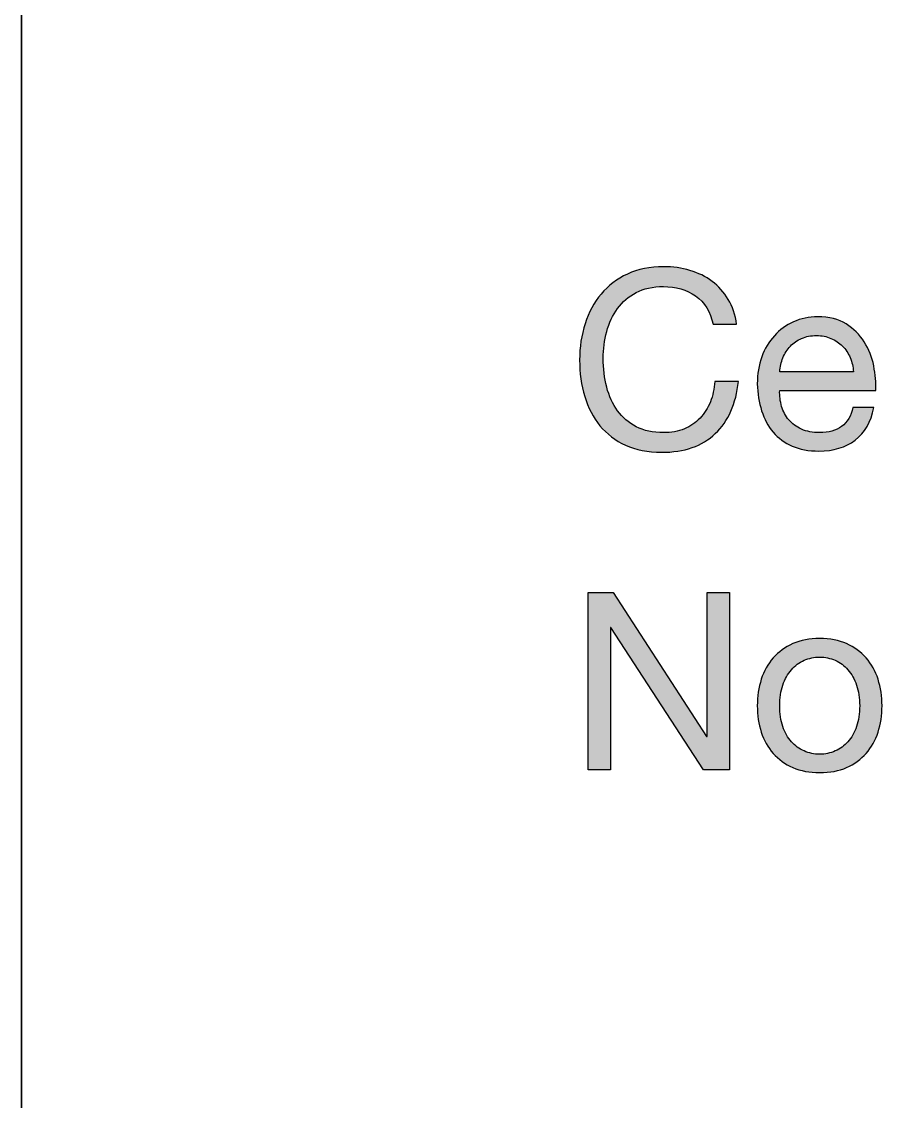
# Paper-space layout 'A3mask' of a CAD drawing. Extents: x 0 to 394, y 0 to 277.
# Drawn here: x 306.25 to 313.28, y 26.32 to 35.09 of the extents above; entities that cross this region are included whole.
import ezdxf
from ezdxf.enums import TextEntityAlignment as Align

# ---------------------------------------------------------------- set-up
doc = ezdxf.new("R2010")
doc.units = 0
doc.layers.get('0').update_dxf_attribs({"linetype": 'CONTINUOUS'})
doc.layers.get('Defpoints').update_dxf_attribs({"linetype": 'CONTINUOUS'})
doc.layers.add('JPP_Mask', color=7, linetype='CONTINUOUS')
doc.styles.add('JPP', font='arial.ttf')

# ---------------------------------------------------------------- blocks, each defined once
blk = doc.blocks.new('A3mask')
at = {"true_color": 0x004a91}
h = blk.add_hatch(color=154, dxfattribs=at)
edge = h.paths.add_edge_path()
edge.add_spline(control_points=[(311.8853, 31.7443), (311.9916, 31.8452), (312.0542, 31.9865), (312.073, 32.1683)], knot_values=[14, 14, 14, 14, 15, 15, 15, 15], degree=3, periodic=0)
edge.add_spline(control_points=[(312.073, 32.1683), (312.073, 32.1683), (311.8812, 32.1683), (311.8812, 32.1683), (311.8772, 32.109), (311.8652, 32.0538), (311.845, 32.0027), (311.8248, 31.9515), (311.7967, 31.9074), (311.761, 31.8704)], knot_values=[11, 11, 11, 11, 12, 12, 12, 13, 13, 13, 14, 14, 14, 14], degree=3, periodic=0)
edge.add_spline(control_points=[(311.761, 31.8704), (311.7255, 31.8335), (311.6831, 31.8045), (311.6339, 31.7837)], knot_values=[10, 10, 10, 10, 11, 11, 11, 11], degree=3, periodic=0)
edge.add_spline(control_points=[(311.6339, 31.7837), (311.5847, 31.7627), (311.5286, 31.7524), (311.4653, 31.7524)], knot_values=[9, 9, 9, 9, 10, 10, 10, 10], degree=3, periodic=0)
edge.add_spline(control_points=[(311.4653, 31.7524), (311.3792, 31.7524), (311.3053, 31.7685), (311.2433, 31.8007)], knot_values=[8, 8, 8, 8, 9, 9, 9, 9], degree=3, periodic=0)
edge.add_spline(control_points=[(311.2433, 31.8007), (311.1814, 31.8331), (311.1306, 31.8765), (311.0909, 31.931)], knot_values=[7, 7, 7, 7, 8, 8, 8, 8], degree=3, periodic=0)
edge.add_spline(control_points=[(311.0909, 31.931), (311.051, 31.9855), (311.0218, 32.0494), (311.003, 32.1228)], knot_values=[6, 6, 6, 6, 7, 7, 7, 7], degree=3, periodic=0)
edge.add_spline(control_points=[(311.003, 32.1228), (310.9842, 32.1961), (310.9747, 32.2739), (310.9747, 32.356)], knot_values=[5, 5, 5, 5, 6, 6, 6, 6], degree=3, periodic=0)
edge.add_spline(control_points=[(310.9747, 32.356), (310.9747, 32.4314), (310.9842, 32.504), (311.003, 32.5741)], knot_values=[4, 4, 4, 4, 5, 5, 5, 5], degree=3, periodic=0)
edge.add_spline(control_points=[(311.003, 32.5741), (311.0218, 32.644), (311.051, 32.7063), (311.0909, 32.7608)], knot_values=[3, 3, 3, 3, 4, 4, 4, 4], degree=3, periodic=0)
edge.add_spline(control_points=[(311.0909, 32.7608), (311.1306, 32.8153), (311.1809, 32.8587), (311.2422, 32.891)], knot_values=[2, 2, 2, 2, 3, 3, 3, 3], degree=3, periodic=0)
edge.add_spline(control_points=[(311.2422, 32.891), (311.3034, 32.9232), (311.3772, 32.9395), (311.4634, 32.9395)], knot_values=[1, 1, 1, 1, 2, 2, 2, 2], degree=3, periodic=0)
edge.add_spline(control_points=[(311.4634, 32.9395), (311.5643, 32.9395), (311.6513, 32.9139), (311.7248, 32.8627)], knot_values=[0, 0, 0, 0, 1, 1, 1, 1], degree=3, periodic=0)
edge.add_spline(control_points=[(311.7248, 32.8627), (311.7981, 32.8116), (311.8455, 32.7348), (311.867, 32.6326)], knot_values=[29, 29, 29, 29, 30, 30, 30, 30], degree=3, periodic=0)
edge.add_spline(control_points=[(311.867, 32.6326), (311.867, 32.6326), (312.0588, 32.6326), (312.0588, 32.6326), (312.0482, 32.7093), (312.0252, 32.7769), (311.9902, 32.8355), (311.9552, 32.894), (311.9116, 32.9427), (311.8591, 32.9818)], knot_values=[26, 26, 26, 26, 27, 27, 27, 28, 28, 28, 29, 29, 29, 29], degree=3, periodic=0)
edge.add_spline(control_points=[(311.8591, 32.9818), (311.8065, 33.0209), (311.7466, 33.0505), (311.6794, 33.0706), (311.6121, 33.0908), (311.5407, 33.1009), (311.4653, 33.1009)], knot_values=[24, 24, 24, 24, 25, 25, 25, 26, 26, 26, 26], degree=3, periodic=0)
edge.add_spline(control_points=[(311.4653, 33.1009), (311.3549, 33.1009), (311.257, 33.0811), (311.1717, 33.0414)], knot_values=[23, 23, 23, 23, 24, 24, 24, 24], degree=3, periodic=0)
edge.add_spline(control_points=[(311.1717, 33.0414), (311.0861, 33.0016), (311.0149, 32.9475), (310.9576, 32.8788), (310.9003, 32.8102), (310.8569, 32.7298), (310.8274, 32.6376)], knot_values=[21, 21, 21, 21, 22, 22, 22, 23, 23, 23, 23], degree=3, periodic=0)
edge.add_spline(control_points=[(310.8274, 32.6376), (310.7978, 32.5454), (310.7829, 32.4468), (310.7829, 32.3419), (310.7829, 32.2369), (310.7968, 32.1386), (310.8244, 32.0471), (310.852, 31.9556), (310.8933, 31.8761), (310.9485, 31.8089), (311.0037, 31.7416), (311.0731, 31.6887), (311.1566, 31.6504)], knot_values=[17, 17, 17, 17, 18, 18, 18, 19, 19, 19, 20, 20, 20, 21, 21, 21, 21], degree=3, periodic=0)
edge.add_spline(control_points=[(311.1566, 31.6504), (311.2398, 31.6121), (311.3375, 31.5928), (311.4493, 31.5928)], knot_values=[16, 16, 16, 16, 17, 17, 17, 17], degree=3, periodic=0)
edge.add_spline(control_points=[(311.4493, 31.5928), (311.6337, 31.5928), (311.7789, 31.6434), (311.8853, 31.7443)], knot_values=[15, 15, 15, 15, 16, 16, 16, 16], degree=3, periodic=0)
h = blk.add_hatch(color=154, dxfattribs=at)
edge = h.paths.add_edge_path()
edge.add_spline(control_points=[(312.4082, 32.0956), (312.4082, 32.0956), (313.1893, 32.0956), (313.1893, 32.0956), (313.1921, 32.1588), (313.1863, 32.2254), (313.1722, 32.2954)], knot_values=[12, 12, 12, 12, 13, 13, 13, 14, 14, 14, 14], degree=3, periodic=0)
edge.add_spline(control_points=[(313.1722, 32.2954), (313.158, 32.3654), (313.1325, 32.43), (313.0954, 32.4893)], knot_values=[11, 11, 11, 11, 12, 12, 12, 12], degree=3, periodic=0)
edge.add_spline(control_points=[(313.0954, 32.4893), (313.0585, 32.5484), (313.0094, 32.5972), (312.9481, 32.6356)], knot_values=[10, 10, 10, 10, 11, 11, 11, 11], degree=3, periodic=0)
edge.add_spline(control_points=[(312.9481, 32.6356), (312.8869, 32.6739), (312.8099, 32.6932), (312.7169, 32.6932)], knot_values=[9, 9, 9, 9, 10, 10, 10, 10], degree=3, periodic=0)
edge.add_spline(control_points=[(312.7169, 32.6932), (312.6457, 32.6932), (312.58, 32.6797), (312.5202, 32.6528)], knot_values=[8, 8, 8, 8, 9, 9, 9, 9], degree=3, periodic=0)
edge.add_spline(control_points=[(312.5202, 32.6528), (312.4603, 32.6258), (312.4084, 32.5882), (312.3648, 32.5397)], knot_values=[7, 7, 7, 7, 8, 8, 8, 8], degree=3, periodic=0)
edge.add_spline(control_points=[(312.3648, 32.5397), (312.3209, 32.4912), (312.2868, 32.4341), (312.2627, 32.3681), (312.2386, 32.3021), (312.2263, 32.2295), (312.2263, 32.1501)], knot_values=[5, 5, 5, 5, 6, 6, 6, 7, 7, 7, 7], degree=3, periodic=0)
edge.add_spline(control_points=[(312.2263, 32.1501), (312.2291, 32.0706), (312.2409, 31.9973), (312.2618, 31.9301)], knot_values=[4, 4, 4, 4, 5, 5, 5, 5], degree=3, periodic=0)
edge.add_spline(control_points=[(312.2618, 31.9301), (312.2827, 31.8627), (312.3138, 31.8048), (312.3555, 31.7564)], knot_values=[3, 3, 3, 3, 4, 4, 4, 4], degree=3, periodic=0)
edge.add_spline(control_points=[(312.3555, 31.7564), (312.3973, 31.708), (312.4487, 31.6703), (312.51, 31.6434), (312.5712, 31.6165), (312.6436, 31.603), (312.7271, 31.603)], knot_values=[1, 1, 1, 1, 2, 2, 2, 3, 3, 3, 3], degree=3, periodic=0)
edge.add_spline(control_points=[(312.7271, 31.603), (312.8454, 31.603), (312.9437, 31.6326), (313.0219, 31.6917)], knot_values=[0, 0, 0, 0, 1, 1, 1, 1], degree=3, periodic=0)
edge.add_spline(control_points=[(313.0219, 31.6917), (313.0998, 31.751), (313.1504, 31.8391), (313.1733, 31.9563)], knot_values=[21, 21, 21, 21, 22, 22, 22, 22], degree=3, periodic=0)
edge.add_spline(control_points=[(313.1733, 31.9563), (313.1733, 31.9563), (313.0036, 31.9563), (313.0036, 31.9563), (312.9887, 31.8876), (312.9583, 31.8365), (312.9117, 31.8028)], knot_values=[19, 19, 19, 19, 20, 20, 20, 21, 21, 21, 21], degree=3, periodic=0)
edge.add_spline(control_points=[(312.9117, 31.8028), (312.8653, 31.7692), (312.8057, 31.7524), (312.7331, 31.7524)], knot_values=[18, 18, 18, 18, 19, 19, 19, 19], degree=3, periodic=0)
edge.add_spline(control_points=[(312.7331, 31.7524), (312.6765, 31.7524), (312.6273, 31.7618), (312.5858, 31.7806)], knot_values=[17, 17, 17, 17, 18, 18, 18, 18], degree=3, periodic=0)
edge.add_spline(control_points=[(312.5858, 31.7806), (312.5441, 31.7995), (312.5097, 31.8246), (312.4828, 31.8563), (312.4559, 31.888), (312.4365, 31.9243), (312.4242, 31.9653)], knot_values=[15, 15, 15, 15, 16, 16, 16, 17, 17, 17, 17], degree=3, periodic=0)
edge.add_spline(control_points=[(312.4242, 31.9653), (312.4121, 32.0064), (312.4068, 32.0497), (312.4082, 32.0956)], knot_values=[14, 14, 14, 14, 15, 15, 15, 15], degree=3, periodic=0)
edge = h.paths.add_edge_path(flags=16)
edge.add_spline(control_points=[(313.0077, 32.247), (313.0077, 32.247), (312.4082, 32.247), (312.4082, 32.247), (312.4107, 32.2874), (312.4195, 32.3254), (312.4344, 32.361)], knot_values=[6, 6, 6, 6, 7, 7, 7, 8, 8, 8, 8], degree=3, periodic=0)
edge.add_spline(control_points=[(312.4344, 32.361), (312.4492, 32.3967), (312.4694, 32.4279), (312.4949, 32.455)], knot_values=[5, 5, 5, 5, 6, 6, 6, 6], degree=3, periodic=0)
edge.add_spline(control_points=[(312.4949, 32.455), (312.5204, 32.4819), (312.551, 32.503), (312.5868, 32.5185)], knot_values=[4, 4, 4, 4, 5, 5, 5, 5], degree=3, periodic=0)
edge.add_spline(control_points=[(312.5868, 32.5185), (312.6225, 32.5339), (312.6624, 32.5417), (312.7069, 32.5417)], knot_values=[3, 3, 3, 3, 4, 4, 4, 4], degree=3, periodic=0)
edge.add_spline(control_points=[(312.7069, 32.5417), (312.75, 32.5417), (312.7892, 32.5339), (312.825, 32.5185)], knot_values=[2, 2, 2, 2, 3, 3, 3, 3], degree=3, periodic=0)
edge.add_spline(control_points=[(312.825, 32.5185), (312.8607, 32.503), (312.8915, 32.4822), (312.9177, 32.4559)], knot_values=[1, 1, 1, 1, 2, 2, 2, 2], degree=3, periodic=0)
edge.add_spline(control_points=[(312.9177, 32.4559), (312.9442, 32.4297), (312.9651, 32.3984), (312.9804, 32.3621)], knot_values=[0, 0, 0, 0, 1, 1, 1, 1], degree=3, periodic=0)
edge.add_spline(control_points=[(312.9804, 32.3621), (312.9959, 32.3258), (313.005, 32.2874), (313.0077, 32.247)], knot_values=[8, 8, 8, 8, 9, 9, 9, 9], degree=3, periodic=0)
blk.add_hatch(color=154, dxfattribs=at).paths.add_polyline_path([(311.0554, 30.454), (310.8516, 30.454), (310.8516, 29.0125), (311.0334, 29.0125), (311.0334, 30.1692), (311.0374, 30.1692), (311.7905, 29.0125), (312.0004, 29.0125), (312.0004, 30.454), (311.8185, 30.454), (311.8185, 29.2851), (311.8146, 29.2851)])
h = blk.add_hatch(color=154, dxfattribs=at)
edge = h.paths.add_edge_path(flags=16)
edge.add_spline(control_points=[(312.4334, 29.3649), (312.4501, 29.3157), (312.4733, 29.2746), (312.503, 29.2417), (312.5325, 29.2088), (312.5673, 29.1835), (312.6069, 29.1661), (312.6466, 29.1484), (312.6888, 29.1396), (312.7331, 29.1396), (312.7776, 29.1396), (312.8196, 29.1484), (312.8593, 29.1661), (312.899, 29.1835), (312.9337, 29.2088), (312.9632, 29.2417), (312.9929, 29.2746), (313.0161, 29.3157), (313.033, 29.3649), (313.0497, 29.414), (313.0581, 29.4702), (313.0581, 29.5335), (313.0581, 29.5966), (313.0497, 29.6529), (313.033, 29.7019), (313.0161, 29.751), (312.9929, 29.7926), (312.9632, 29.8262), (312.9337, 29.8598), (312.899, 29.8853), (312.8593, 29.9027), (312.8196, 29.9204), (312.7776, 29.9292), (312.7331, 29.9292), (312.6888, 29.9292), (312.6466, 29.9204), (312.6069, 29.9027), (312.5673, 29.8853), (312.5325, 29.8598), (312.503, 29.8262), (312.4733, 29.7926), (312.4501, 29.751), (312.4334, 29.7019), (312.4165, 29.6529), (312.4082, 29.5966), (312.4082, 29.5335), (312.4082, 29.4702), (312.4165, 29.414), (312.4334, 29.3649)], knot_values=[0, 0, 0, 0, 1, 1, 1, 2, 2, 2, 3, 3, 3, 4, 4, 4, 5, 5, 5, 6, 6, 6, 7, 7, 7, 8, 8, 8, 9, 9, 9, 10, 10, 10, 11, 11, 11, 12, 12, 12, 13, 13, 13, 14, 14, 14, 15, 15, 15, 16, 16, 16, 16], degree=3, periodic=0)
edge = h.paths.add_edge_path()
edge.add_spline(control_points=[(312.2588, 29.7485), (312.2801, 29.8151), (312.3126, 29.8728), (312.3555, 29.922), (312.3986, 29.9712), (312.4518, 30.0099), (312.5151, 30.0382), (312.5784, 30.0663), (312.651, 30.0804), (312.7331, 30.0804), (312.8166, 30.0804), (312.8897, 30.0663), (312.9521, 30.0382), (313.0147, 30.0099), (313.0676, 29.9712), (313.1107, 29.922), (313.1536, 29.8728), (313.1861, 29.8151), (313.2074, 29.7485), (313.229, 29.6817), (313.2399, 29.61), (313.2399, 29.5335), (313.2399, 29.4567), (313.229, 29.3853), (313.2074, 29.3194), (313.1861, 29.2535), (313.1536, 29.196), (313.1107, 29.1468), (313.0676, 29.0977), (313.0147, 29.0594), (312.9521, 29.0318), (312.8897, 29.0042), (312.8166, 28.9903), (312.7331, 28.9903), (312.651, 28.9903), (312.5784, 29.0042), (312.5151, 29.0318), (312.4518, 29.0594), (312.3986, 29.0977), (312.3555, 29.1468), (312.3126, 29.196), (312.2801, 29.2535), (312.2588, 29.3194), (312.2372, 29.3853), (312.2263, 29.4567), (312.2263, 29.5335), (312.2263, 29.61), (312.2372, 29.6817), (312.2588, 29.7485)], knot_values=[0, 0, 0, 0, 1, 1, 1, 2, 2, 2, 3, 3, 3, 4, 4, 4, 5, 5, 5, 6, 6, 6, 7, 7, 7, 8, 8, 8, 9, 9, 9, 10, 10, 10, 11, 11, 11, 12, 12, 12, 13, 13, 13, 14, 14, 14, 15, 15, 15, 16, 16, 16, 16], degree=3, periodic=0)
at = {"color": 154, "true_color": 0x004a91}
blk.add_line((306.25, 56.35), (306.25, 2.45), dxfattribs=at)
at = {"layer": 'Defpoints'}
blk.add_lwpolyline([(306.25, 0), (306.25, 58.8), (394.45, 58.8)], dxfattribs=at)
at = {"layer": 'Defpoints', "color": 154, "true_color": 0x004a91}
blk.add_lwpolyline([(311.0554, 30.454), (311.8146, 29.2851), (311.8185, 29.2851), (311.8185, 30.454), (312.0004, 30.454), (312.0004, 29.0125), (311.7905, 29.0125), (311.0374, 30.1692), (311.0334, 30.1692), (311.0334, 29.0125), (310.8516, 29.0125), (310.8516, 30.454), (311.0554, 30.454)], dxfattribs=at)
for points, knots in [([(311.7248, 32.8627), (311.6513, 32.9139), (311.5643, 32.9395), (311.4634, 32.9395), (311.3772, 32.9395), (311.3034, 32.9232), (311.2422, 32.891), (311.1809, 32.8587), (311.1306, 32.8153), (311.0909, 32.7608), (311.051, 32.7063), (311.0218, 32.644), (311.003, 32.5741), (310.9842, 32.504), (310.9747, 32.4314), (310.9747, 32.356), (310.9747, 32.2739), (310.9842, 32.1961), (311.003, 32.1228), (311.0218, 32.0494), (311.051, 31.9855), (311.0909, 31.931), (311.1306, 31.8765), (311.1814, 31.8331), (311.2433, 31.8007), (311.3053, 31.7685), (311.3792, 31.7524), (311.4653, 31.7524), (311.5286, 31.7524), (311.5847, 31.7627), (311.6339, 31.7837), (311.6831, 31.8045), (311.7255, 31.8335), (311.761, 31.8704), (311.7967, 31.9074), (311.8248, 31.9515), (311.845, 32.0027), (311.8652, 32.0538), (311.8772, 32.109), (311.8812, 32.1683), (311.8812, 32.1683), (312.073, 32.1683), (312.073, 32.1683), (312.0542, 31.9865), (311.9916, 31.8452), (311.8853, 31.7443), (311.7789, 31.6434), (311.6337, 31.5928), (311.4493, 31.5928), (311.3375, 31.5928), (311.2398, 31.6121), (311.1566, 31.6504), (311.0731, 31.6887), (311.0037, 31.7416), (310.9485, 31.8089), (310.8933, 31.8761), (310.852, 31.9556), (310.8244, 32.0471), (310.7968, 32.1386), (310.7829, 32.2369), (310.7829, 32.3419), (310.7829, 32.4468), (310.7978, 32.5454), (310.8274, 32.6376), (310.8569, 32.7298), (310.9003, 32.8102), (310.9576, 32.8788), (311.0149, 32.9475), (311.0861, 33.0016), (311.1717, 33.0414), (311.257, 33.0811), (311.3549, 33.1009), (311.4653, 33.1009), (311.5407, 33.1009), (311.6121, 33.0908), (311.6794, 33.0706), (311.7466, 33.0505), (311.8065, 33.0209), (311.8591, 32.9818), (311.9116, 32.9427), (311.9552, 32.894), (311.9902, 32.8355), (312.0252, 32.7769), (312.0482, 32.7093), (312.0588, 32.6326), (312.0588, 32.6326), (311.867, 32.6326), (311.867, 32.6326), (311.8455, 32.7348), (311.7981, 32.8116), (311.7248, 32.8627)], [0, 0, 0, 0, 1, 1, 1, 2, 2, 2, 3, 3, 3, 4, 4, 4, 5, 5, 5, 6, 6, 6, 7, 7, 7, 8, 8, 8, 9, 9, 9, 10, 10, 10, 11, 11, 11, 12, 12, 12, 13, 13, 13, 14, 14, 14, 15, 15, 15, 16, 16, 16, 17, 17, 17, 18, 18, 18, 19, 19, 19, 20, 20, 20, 21, 21, 21, 22, 22, 22, 23, 23, 23, 24, 24, 24, 25, 25, 25, 26, 26, 26, 27, 27, 27, 28, 28, 28, 29, 29, 29, 30, 30, 30, 30]), ([(313.0219, 31.6917), (312.9437, 31.6326), (312.8454, 31.603), (312.7271, 31.603), (312.6436, 31.603), (312.5712, 31.6165), (312.51, 31.6434), (312.4487, 31.6703), (312.3973, 31.708), (312.3555, 31.7564), (312.3138, 31.8048), (312.2827, 31.8627), (312.2618, 31.9301), (312.2409, 31.9973), (312.2291, 32.0706), (312.2263, 32.1501), (312.2263, 32.2295), (312.2386, 32.3021), (312.2627, 32.3681), (312.2868, 32.4341), (312.3209, 32.4912), (312.3648, 32.5397), (312.4084, 32.5882), (312.4603, 32.6258), (312.5202, 32.6528), (312.58, 32.6797), (312.6457, 32.6932), (312.7169, 32.6932), (312.8099, 32.6932), (312.8869, 32.6739), (312.9481, 32.6356), (313.0094, 32.5972), (313.0585, 32.5484), (313.0954, 32.4893), (313.1325, 32.43), (313.158, 32.3654), (313.1722, 32.2954), (313.1863, 32.2254), (313.1921, 32.1588), (313.1893, 32.0956), (313.1893, 32.0956), (312.4082, 32.0956), (312.4082, 32.0956), (312.4068, 32.0497), (312.4121, 32.0064), (312.4242, 31.9653), (312.4365, 31.9243), (312.4559, 31.888), (312.4828, 31.8563), (312.5097, 31.8246), (312.5441, 31.7995), (312.5858, 31.7806), (312.6273, 31.7618), (312.6765, 31.7524), (312.7331, 31.7524), (312.8057, 31.7524), (312.8653, 31.7692), (312.9117, 31.8028), (312.9583, 31.8365), (312.9887, 31.8876), (313.0036, 31.9563), (313.0036, 31.9563), (313.1733, 31.9563), (313.1733, 31.9563), (313.1504, 31.8391), (313.0998, 31.751), (313.0219, 31.6917)], [0, 0, 0, 0, 1, 1, 1, 2, 2, 2, 3, 3, 3, 4, 4, 4, 5, 5, 5, 6, 6, 6, 7, 7, 7, 8, 8, 8, 9, 9, 9, 10, 10, 10, 11, 11, 11, 12, 12, 12, 13, 13, 13, 14, 14, 14, 15, 15, 15, 16, 16, 16, 17, 17, 17, 18, 18, 18, 19, 19, 19, 20, 20, 20, 21, 21, 21, 22, 22, 22, 22]), ([(312.9804, 32.3621), (312.9651, 32.3984), (312.9442, 32.4297), (312.9177, 32.4559), (312.8915, 32.4822), (312.8607, 32.503), (312.825, 32.5185), (312.7892, 32.5339), (312.75, 32.5417), (312.7069, 32.5417), (312.6624, 32.5417), (312.6225, 32.5339), (312.5868, 32.5185), (312.551, 32.503), (312.5204, 32.4819), (312.4949, 32.455), (312.4694, 32.4279), (312.4492, 32.3967), (312.4344, 32.361), (312.4195, 32.3254), (312.4107, 32.2874), (312.4082, 32.247), (312.4082, 32.247), (313.0077, 32.247), (313.0077, 32.247), (313.005, 32.2874), (312.9959, 32.3258), (312.9804, 32.3621)], [0, 0, 0, 0, 1, 1, 1, 2, 2, 2, 3, 3, 3, 4, 4, 4, 5, 5, 5, 6, 6, 6, 7, 7, 7, 8, 8, 8, 9, 9, 9, 9]), ([(312.2588, 29.7485), (312.2801, 29.8151), (312.3126, 29.8728), (312.3555, 29.922), (312.3986, 29.9712), (312.4518, 30.0099), (312.5151, 30.0382), (312.5784, 30.0663), (312.651, 30.0804), (312.7331, 30.0804), (312.8166, 30.0804), (312.8897, 30.0663), (312.9521, 30.0382), (313.0147, 30.0099), (313.0676, 29.9712), (313.1107, 29.922), (313.1536, 29.8728), (313.1861, 29.8151), (313.2074, 29.7485), (313.229, 29.6817), (313.2399, 29.61), (313.2399, 29.5335), (313.2399, 29.4567), (313.229, 29.3853), (313.2074, 29.3194), (313.1861, 29.2535), (313.1536, 29.196), (313.1107, 29.1468), (313.0676, 29.0977), (313.0147, 29.0594), (312.9521, 29.0318), (312.8897, 29.0042), (312.8166, 28.9903), (312.7331, 28.9903), (312.651, 28.9903), (312.5784, 29.0042), (312.5151, 29.0318), (312.4518, 29.0594), (312.3986, 29.0977), (312.3555, 29.1468), (312.3126, 29.196), (312.2801, 29.2535), (312.2588, 29.3194), (312.2372, 29.3853), (312.2263, 29.4567), (312.2263, 29.5335), (312.2263, 29.61), (312.2372, 29.6817), (312.2588, 29.7485)], [0, 0, 0, 0, 1, 1, 1, 2, 2, 2, 3, 3, 3, 4, 4, 4, 5, 5, 5, 6, 6, 6, 7, 7, 7, 8, 8, 8, 9, 9, 9, 10, 10, 10, 11, 11, 11, 12, 12, 12, 13, 13, 13, 14, 14, 14, 15, 15, 15, 16, 16, 16, 16]), ([(312.4334, 29.3649), (312.4501, 29.3157), (312.4733, 29.2746), (312.503, 29.2417), (312.5325, 29.2088), (312.5673, 29.1835), (312.6069, 29.1661), (312.6466, 29.1484), (312.6888, 29.1396), (312.7331, 29.1396), (312.7776, 29.1396), (312.8196, 29.1484), (312.8593, 29.1661), (312.899, 29.1835), (312.9337, 29.2088), (312.9632, 29.2417), (312.9929, 29.2746), (313.0161, 29.3157), (313.033, 29.3649), (313.0497, 29.414), (313.0581, 29.4702), (313.0581, 29.5335), (313.0581, 29.5966), (313.0497, 29.6529), (313.033, 29.7019), (313.0161, 29.751), (312.9929, 29.7926), (312.9632, 29.8262), (312.9337, 29.8598), (312.899, 29.8853), (312.8593, 29.9027), (312.8196, 29.9204), (312.7776, 29.9292), (312.7331, 29.9292), (312.6888, 29.9292), (312.6466, 29.9204), (312.6069, 29.9027), (312.5673, 29.8853), (312.5325, 29.8598), (312.503, 29.8262), (312.4733, 29.7926), (312.4501, 29.751), (312.4334, 29.7019), (312.4165, 29.6529), (312.4082, 29.5966), (312.4082, 29.5335), (312.4082, 29.4702), (312.4165, 29.414), (312.4334, 29.3649)], [0, 0, 0, 0, 1, 1, 1, 2, 2, 2, 3, 3, 3, 4, 4, 4, 5, 5, 5, 6, 6, 6, 7, 7, 7, 8, 8, 8, 9, 9, 9, 10, 10, 10, 11, 11, 11, 12, 12, 12, 13, 13, 13, 14, 14, 14, 15, 15, 15, 16, 16, 16, 16])]:
    blk.add_open_spline(points, degree=3, knots=knots, dxfattribs=at)
at = {"color": 7, "style": 'JPP'}
for tag, p in [('Client', (361.62, 56.35)), ('Project1', (361.62, 44.1)), ('Project2', (361.62, 40.425)), ('Project3', (361.62, 36.75)), ('Title1', (361.62, 28.175)), ('Title2', (361.62, 24.5)), ('Title3', (361.62, 20.825)), ('Status', (308.7, 3.675))]:
    blk.add_attdef(tag, text='', height=1.7, dxfattribs=at).set_placement(p, align=Align.MIDDLE_LEFT)
at = {"color": 2, "style": 'JPP'}
for tag, p in [('Scale', (322.175, 12.25)), ('Drawn', (344.225, 12.25)), ('Checked', (366.275, 12.25)), ('Date', (388.325, 12.25))]:
    blk.add_attdef(tag, text='', height=1, dxfattribs=at).set_placement(p, align=Align.MIDDLE_CENTER)
at = {"color": 6, "style": 'JPP'}
for tag, p in [('Ref', (352.8, 3.675)), ('DrgNo.', (373.38, 3.675))]:
    blk.add_attdef(tag, text='', height=2, dxfattribs=at).set_placement(p, align=Align.MIDDLE_LEFT)
blk.add_attdef('Rev', text='', height=2, dxfattribs=at).set_placement((390.1746, 3.675), align=Align.MIDDLE_CENTER)

psp = doc.layouts.new('A3mask')

# ---------------------------------------------------------------- block references
at = {"layer": 'JPP_Mask'}
psp.add_blockref('A3mask', (0, 0), dxfattribs=at)

doc.saveas('drawing.dxf')
